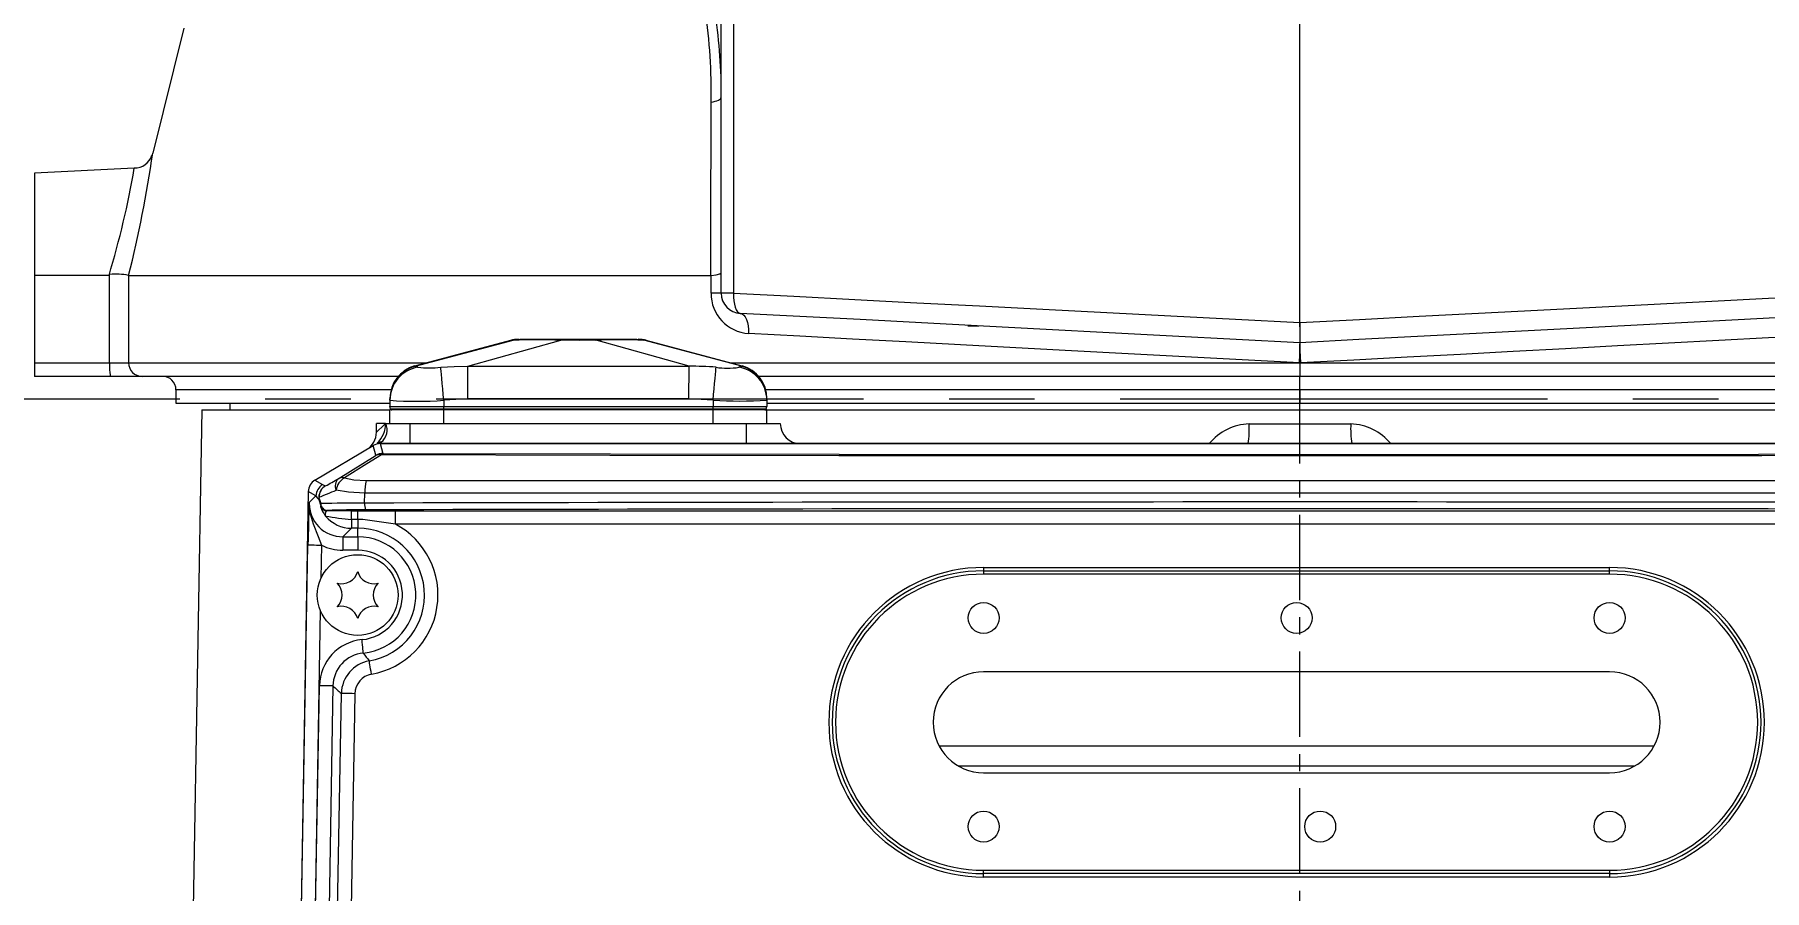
# Model space of a CAD drawing. Header units: millimetres. Extents: x 26 to 585, y 36 to 406.
# Drawn here: x 285.81 to 311.51, y 268.81 to 281.52 of the extents above; entities that cross this region are included whole.
import ezdxf

# ---------------------------------------------------------------- set-up
doc = ezdxf.new("R2010")
doc.units = ezdxf.units.MM
doc.linetypes.add('CENTER', pattern=[10.16, 6.35, -1.27, 1.27, -1.27])
doc.linetypes.add('CENTERX2', pattern=[20.32, 12.7, -2.54, 2.54, -2.54])
doc.styles.add('SLDTEXTSTYLE0', font='TXT', dxfattribs={"width": 0.605})
doc.dimstyles.new('SLDDIMSTYLE0', dxfattribs={"dimtxt": 3.5, "dimasz": 3.5, "dimexe": 0, "dimexo": 0.0625, "dimgap": 0.875, "dimtad": 1, "dimtoh": 1, "dimlfac": 10, "dimrnd": 1e-09, "dimzin": 12, "dimdsep": 46, "dimtxsty": 'SLDTEXTSTYLE0', "dimsah": 1, "dimcen": 0.09, "dimadec": 0, "dimazin": 0, "dimtfac": 1, "dimtdec": 3, "dimtofl": 0, "dimtmove": 0, "dimatfit": 3, "dimfxl": 1, "dimfrac": 2, "dimtolj": 1, "dimtzin": 12, "dimarcsym": 0})

# ---------------------------------------------------------------- blocks, each defined once
blk = doc.blocks.new('*D37')
at = {"color": 7, "linetype": 'Continuous', "lineweight": 0, "transparency": 16777216}
for p, q in [((282.361, 292.308), (282.361, 251.245)), ((304.611, 256.864), (304.611, 251.245)), ((282.361, 252.745), (304.611, 252.745))]:
    blk.add_line(p, q, dxfattribs=at)
for points in [[(282.361, 252.745), (285.861, 252.206), (285.861, 253.283)], [(304.611, 252.745), (301.111, 253.283), (301.111, 252.206)]]:
    blk.add_solid(points, dxfattribs=at)
at = {"color": 7, "linetype": 'Continuous', "lineweight": 0, "transparency": 16777216, "insert": (287.473, 257.256), "char_height": 3.5, "attachment_point": 1, "style": 'SLDTEXTSTYLE0'}
blk.add_mtext('222.5', dxfattribs=at)
blk = doc.blocks.new('*D38')
at = {"color": 7, "linetype": 'Continuous', "lineweight": 0, "transparency": 16777216}
for p, q in [((326.611, 281.431), (326.611, 251.245)), ((304.611, 256.864), (304.611, 251.245)), ((304.611, 252.745), (326.611, 252.745))]:
    blk.add_line(p, q, dxfattribs=at)
for points in [[(304.611, 252.745), (308.111, 252.206), (308.111, 253.283)], [(326.611, 252.745), (323.111, 253.283), (323.111, 252.206)]]:
    blk.add_solid(points, dxfattribs=at)
at = {"color": 7, "linetype": 'Continuous', "lineweight": 0, "transparency": 16777216, "insert": (311.604, 257.256), "char_height": 3.5, "attachment_point": 1, "style": 'SLDTEXTSTYLE0'}
blk.add_mtext('220', dxfattribs=at)

msp = doc.modelspace()

# ---------------------------------------------------------------- linework, layer by layer
at = {"color": 7, "linetype": 'CENTERX2', "lineweight": 0, "ltscale": 0.1}
msp.add_line((304.610989, 256.863587), (304.610989, 320.740256), dxfattribs=at)
at = {"color": 7, "linetype": 'Continuous', "lineweight": 15}
for p, q in [((296.010989, 277.68166), (296.010989, 285.146264)), ((296.196242, 285.146264), (296.196242, 277.68166)), ((304.610989, 277.246676), (304.610989, 285.146264)), ((288.029825, 281.621606), (287.565286, 279.763452)), ((287.29038, 279.542139), (285.81099, 279.464606)), ((285.81099, 279.464606), (285.81099, 277.946264)), ((286.916526, 277.946264), (285.81099, 277.946264)), ((285.81099, 277.946264), (285.81099, 276.646265)), ((286.925863, 276.646265), (286.925863, 277.958688)), ((287.208491, 277.946264), (287.208491, 276.646265)), ((287.208491, 277.946264), (295.856584, 277.946264)), ((295.860989, 277.946443), (295.856584, 277.946264)), ((295.860989, 277.68166), (295.860989, 277.946443)), ((296.010989, 277.68166), (295.860989, 277.68166)), ((296.196242, 277.68166), (296.010989, 277.68166)), ((299.674884, 277.196264), (299.840705, 277.196264)), ((304.610989, 277.246676), (304.610989, 276.946264)), ((292.880992, 276.980958), (291.456359, 276.599417)), ((291.464206, 276.595966), (292.919081, 276.983879)), ((292.245682, 276.595966), (293.628489, 276.983879)), ((293.027166, 276.996265), (293.651945, 276.996265)), ((293.651945, 276.996265), (294.128595, 276.996265)), ((294.128595, 276.996265), (294.753375, 276.996265)), ((295.534859, 276.595966), (294.152051, 276.983879)), ((296.316335, 276.595966), (294.86146, 276.983879)), ((296.324181, 276.599417), (294.899516, 276.980967)), ((304.610989, 276.946264), (304.610989, 276.793964)), ((304.610989, 276.793964), (304.610989, 276.646099)), ((285.81099, 276.646265), (286.925863, 276.646265)), ((285.81099, 276.646265), (285.81099, 276.446264)), ((286.925863, 276.646265), (287.208491, 276.646265)), ((291.464204, 276.595966), (291.464206, 276.595966)), ((292.245681, 276.595966), (292.245682, 276.595966)), ((296.316336, 276.595966), (296.316335, 276.595966)), ((304.610989, 276.646099), (304.603266, 276.646265)), ((304.618712, 276.646265), (304.610989, 276.646099)), ((304.610989, 276.646099), (304.610989, 276.446264)), ((304.618712, 276.646265), (322.108417, 276.646265)), ((286.93633, 276.446264), (285.81099, 276.446264)), ((287.407376, 276.446264), (286.93633, 276.446264)), ((291.212722, 276.446264), (287.407376, 276.446264)), ((304.610989, 276.446264), (296.567818, 276.446264)), ((321.908388, 276.446264), (304.610989, 276.446264)), ((304.610989, 276.246264), (304.610989, 276.446264)), ((287.91099, 276.246264), (287.91099, 276.046264)), ((287.91099, 276.046264), (291.09027, 276.046264)), ((288.71099, 276.046264), (288.71099, 275.946265)), ((291.09027, 276.090983), (291.09027, 276.11213)), ((291.09027, 276.090983), (291.09027, 275.996264)), ((292.248774, 276.11213), (291.89027, 276.090983)), ((291.89027, 276.090983), (291.89027, 275.996264)), ((295.531766, 276.11213), (292.248774, 276.11213)), ((295.89027, 276.090983), (295.531766, 276.11213)), ((295.89027, 276.090983), (295.89027, 275.996264)), ((296.69027, 276.11213), (296.69027, 276.090983)), ((296.69027, 276.090983), (296.69027, 275.996264)), ((296.69027, 276.046264), (304.610989, 276.046264)), ((304.610989, 276.246264), (304.610989, 276.046264)), ((304.610989, 276.046264), (321.310989, 276.046264)), ((288.297025, 275.946265), (288.167741, 268.539612)), ((288.297025, 275.946265), (291.09027, 275.946265)), ((291.09027, 275.996264), (291.89027, 275.996264)), ((291.099695, 275.961089), (291.09027, 275.996264)), ((291.09027, 275.746264), (291.09027, 275.946265)), ((291.89027, 275.946265), (291.09027, 275.946265)), ((291.099695, 275.961089), (291.89027, 275.961089)), ((291.89027, 275.961089), (291.89027, 275.996264)), ((291.89027, 275.996264), (295.89027, 275.996264)), ((291.89027, 275.961089), (295.89027, 275.961089)), ((291.89027, 275.961089), (291.89027, 275.946265)), ((291.89027, 275.746264), (291.89027, 275.946265)), ((295.89027, 275.946265), (291.89027, 275.946265)), ((295.89027, 275.961089), (295.89027, 275.996264)), ((295.89027, 275.996264), (296.69027, 275.996264)), ((295.89027, 275.961089), (296.680844, 275.961089)), ((295.89027, 275.961089), (295.89027, 275.946265)), ((295.89027, 275.746264), (295.89027, 275.946265)), ((296.69027, 275.946265), (295.89027, 275.946265)), ((296.680844, 275.961089), (296.69027, 275.996264)), ((296.69027, 275.746264), (296.69027, 275.946265)), ((296.69027, 275.946265), (320.924263, 275.946265)), ((290.89027, 275.617045), (290.89027, 275.746264)), ((291.026305, 275.746264), (290.89027, 275.746264)), ((291.026305, 275.746264), (291.390271, 275.746264)), ((291.390271, 275.446264), (291.390271, 275.746264)), ((291.390271, 275.746264), (296.39027, 275.746264)), ((296.39027, 275.446264), (296.39027, 275.746264)), ((296.39027, 275.746264), (296.89027, 275.746264)), ((303.856571, 275.741028), (305.365408, 275.741028)), ((289.975706, 274.903295), (290.843073, 275.418244)), ((289.975721, 274.903304), (290.843066, 275.418239)), ((290.323523, 274.925361), (290.871671, 275.266513)), ((290.882727, 275.273777), (290.843073, 275.418244)), ((290.945158, 275.446264), (290.984811, 275.301797)), ((318.27682, 275.446264), (290.945158, 275.446264)), ((290.945167, 275.446264), (318.276811, 275.446264)), ((289.877852, 274.734836), (289.616316, 259.751453)), ((289.877852, 274.73482), (289.621644, 260.056736)), ((289.99095, 274.66914), (289.877852, 274.734836)), ((289.975706, 274.903295), (290.088805, 274.837599)), ((290.734707, 274.89691), (318.487271, 274.89691)), ((289.890636, 274.570561), (289.99095, 274.66914)), ((290.035388, 274.649944), (290.034395, 274.649597)), ((290.037518, 274.631099), (290.064605, 274.555779)), ((290.066702, 274.517561), (290.037728, 274.612028)), ((290.060177, 274.511149), (290.066702, 274.517561)), ((290.714709, 274.562525), (290.717337, 274.711495)), ((318.504641, 274.711495), (290.717337, 274.711495)), ((290.159722, 274.454207), (290.153199, 274.447795)), ((290.520272, 274.449252), (290.610989, 274.449252)), ((290.520272, 274.319355), (290.520272, 274.449252)), ((290.610989, 274.319355), (290.520272, 274.319355)), ((290.520272, 274.319355), (290.520272, 274.189457)), ((290.610989, 274.319355), (290.610989, 274.449252)), ((290.610989, 274.319355), (290.610989, 274.189457)), ((291.171218, 274.449695), (318.050761, 274.449695)), ((291.171218, 274.249724), (291.171218, 274.449695)), ((318.050761, 274.249724), (291.171218, 274.249724)), ((290.520272, 274.189457), (290.390483, 274.061913)), ((290.390483, 274.061913), (290.610989, 274.061913)), ((290.390483, 274.061913), (290.390483, 273.861944)), ((290.610989, 274.189457), (290.520272, 274.189457)), ((290.610989, 274.061913), (290.610989, 274.189457)), ((290.610989, 274.061913), (290.610989, 273.861944)), ((289.625259, 259.760242), (289.872797, 273.941703)), ((290.610989, 273.861944), (290.390483, 273.861944)), ((299.910989, 273.606264), (309.210989, 273.606264)), ((299.910989, 273.606264), (299.910989, 273.556265)), ((299.910989, 273.556265), (309.210989, 273.556265)), ((299.910989, 273.556265), (299.910989, 273.506264)), ((309.210989, 273.506264), (299.910989, 273.506264)), ((309.210989, 273.556265), (309.210989, 273.606264)), ((309.210989, 273.506264), (309.210989, 273.556265)), ((309.210989, 272.056265), (299.910989, 272.056265)), ((289.863842, 261.574051), (290.043197, 271.849301)), ((290.243136, 271.845811), (290.063781, 261.570562)), ((290.19353, 261.695831), (290.368753, 271.734264)), ((290.568691, 271.730774), (290.393469, 261.692341)), ((299.910989, 270.556264), (309.210989, 270.556264)), ((299.910989, 269.056264), (299.910989, 269.106265)), ((299.910989, 269.106265), (309.210989, 269.106265)), ((309.210989, 269.106265), (309.210989, 269.056264)), ((299.910989, 269.006264), (299.910989, 269.056264)), ((309.210989, 269.056264), (299.910989, 269.056264)), ((309.210989, 269.006264), (299.910989, 269.006264)), ((309.210989, 269.056264), (309.210989, 269.006264))]:
    msp.add_line(p, q, dxfattribs=at)
at = {"color": 8, "linetype": 'Continuous', "lineweight": 15}
for p, q in [((287.208491, 276.646265), (291.629489, 276.646265)), ((296.142464, 276.646265), (304.603266, 276.646265)), ((291.10688, 276.246264), (287.91099, 276.246264)), ((304.610989, 276.246264), (296.67366, 276.246264)), ((321.310989, 276.246264), (304.610989, 276.246264)), ((290.072737, 273.938213), (290.064094, 273.443055)), ((290.055813, 272.96871), (289.825199, 259.756752)), ((299.248313, 270.955037), (309.873665, 270.955037)), ((309.583096, 270.655083), (299.538883, 270.655083))]:
    msp.add_line(p, q, dxfattribs=at)
at = {"color": 7, "linetype": 'CENTER', "lineweight": 0}
msp.add_line((281.618396, 276.111469), (325.662506, 276.111469), dxfattribs=at)
at = {"color": 7, "linetype": 'Continuous', "lineweight": 15, "flags": 128}
for points in [[(295.856584, 277.946264), (295.857773, 278.522841), (295.862047, 280.520057)], [(295.862047, 280.520057), (295.894465, 280.526187), (295.923769, 280.53345), (295.94946, 280.54172), (295.971102, 280.550858), (295.988328, 280.560709), (296.000846, 280.571104), (296.008442, 280.581867), (296.010989, 280.592818)], [(286.925863, 277.958688), (286.918092, 277.948346), (286.916526, 277.946264)], [(295.860989, 277.946443), (295.938589, 277.955549), (295.990353, 277.96773), (296.010982, 277.982905), (296.010989, 277.983195)], [(296.196242, 277.68166), (296.195809, 277.623937), (296.19969, 277.568377), (296.207741, 277.51706), (296.219659, 277.471908), (296.234997, 277.434614), (296.253183, 277.406574), (296.273535, 277.388839), (296.295288, 277.382072)], [(296.196242, 277.68166), (297.090424, 277.635438), (297.998905, 277.588476), (298.91996, 277.540863), (299.851835, 277.492691), (300.792761, 277.444052), (301.740947, 277.395038), (302.69459, 277.34574), (303.651878, 277.296255), (304.610989, 277.246676)], [(304.610989, 277.246676), (305.496215, 277.292436), (306.380007, 277.338123), (307.260934, 277.383659), (308.137568, 277.428977), (309.008491, 277.473996), (309.87229, 277.518649), (310.727568, 277.562861), (311.572939, 277.606561), (312.407034, 277.649678), (313.2285, 277.692142)], [(304.610989, 276.946264), (303.663199, 276.995935), (302.717188, 277.045515), (301.774761, 277.094904), (300.837717, 277.144013), (299.907845, 277.192745), (298.986919, 277.241009), (298.076697, 277.288712), (297.178916, 277.335762), (296.295288, 277.382072)], [(296.295288, 277.382072), (296.321902, 277.375082), (296.34694, 277.357196), (296.36947, 277.329078), (296.388651, 277.291776), (296.403771, 277.246679), (296.414266, 277.195466), (296.419746, 277.140048), (296.420004, 277.082483)], [(313.12669, 277.392554), (312.314956, 277.350012), (311.490726, 277.306815), (310.655336, 277.263036), (309.810148, 277.218741), (308.956533, 277.174004), (308.09588, 277.1289), (307.229588, 277.083499), (306.359064, 277.037878), (305.485725, 276.992107), (304.610989, 276.946264)], [(304.603266, 276.646265), (303.751976, 276.691643), (302.90272, 276.736914), (302.057509, 276.781968), (301.218344, 276.826701), (300.387213, 276.871006), (299.566082, 276.914778), (298.756897, 276.957912), (297.961573, 277.000307), (297.181994, 277.041864), (296.420004, 277.082483)], [(312.998603, 277.092964), (312.292893, 277.055346), (311.571352, 277.016883), (310.835466, 276.977656), (310.086753, 276.937745), (309.326754, 276.897232), (308.557037, 276.856201), (307.779189, 276.814737), (306.99481, 276.772925), (306.205519, 276.730851), (305.412942, 276.688602), (304.618712, 276.646265)], [(292.919487, 276.983979), (292.919218, 276.983915), (292.919081, 276.983879)], [(292.919487, 276.983979), (293.01157, 276.99601), (293.027166, 276.996265)], [(293.628489, 276.983879), (293.628656, 276.98394), (293.628711, 276.983979)], [(294.152051, 276.983879), (294.152046, 276.983879), (293.902486, 276.980857), (293.765642, 276.98156), (293.628494, 276.983879), (293.628489, 276.983879)], [(293.628711, 276.983979), (293.64858, 276.99601), (293.651945, 276.996265)], [(294.128595, 276.996265), (294.131961, 276.99601), (294.15183, 276.983979)], [(294.15183, 276.983979), (294.151943, 276.983915), (294.152051, 276.983879)], [(294.753375, 276.996265), (294.76897, 276.99601), (294.861054, 276.983979)], [(294.86146, 276.983879), (294.861217, 276.98394), (294.861054, 276.983979)], [(304.603266, 276.646265), (304.604277, 276.665557), (304.605283, 276.684769), (304.60628, 276.703823), (304.607264, 276.722638), (304.608231, 276.741134), (304.609177, 276.759238), (304.610097, 276.776872), (304.610989, 276.793964)], [(304.610989, 276.793964), (304.611881, 276.776872), (304.612802, 276.759238), (304.613747, 276.741134), (304.614714, 276.722638), (304.615698, 276.703823), (304.616696, 276.684769), (304.617702, 276.665557), (304.618712, 276.646265)], [(291.464206, 276.595966), (291.464206, 276.595966), (291.49028, 276.594535), (291.506212, 276.581747)], [(291.844601, 276.581747), (292.045037, 276.594479), (292.245676, 276.595966), (292.245682, 276.595966)], [(291.89027, 276.090983), (291.882194, 276.177778), (291.874365, 276.261915), (291.867021, 276.340815), (291.860392, 276.412065), (291.854677, 276.473478), (291.850052, 276.523178), (291.846659, 276.55964), (291.844601, 276.581747)], [(292.245681, 276.595966), (292.245687, 276.595966), (293.245657, 276.599241), (294.245665, 276.599719), (295.534853, 276.595966), (295.534859, 276.595966)], [(292.248774, 276.11213), (292.247742, 276.273664), (292.24682, 276.417873), (292.246108, 276.529291), (292.245681, 276.595966)], [(295.531766, 276.11213), (295.532799, 276.273664), (295.53372, 276.417873), (295.534433, 276.529291), (295.534859, 276.595966)], [(295.89027, 276.090983), (295.898347, 276.177778), (295.906176, 276.261915), (295.913519, 276.340815), (295.920148, 276.412065), (295.925864, 276.473478), (295.930488, 276.523178), (295.933881, 276.55964), (295.935938, 276.581747)], [(296.274328, 276.581747), (296.290135, 276.594479), (296.316334, 276.595966), (296.316335, 276.595966)], [(290.89027, 275.617045), (290.899163, 275.625491), (290.925521, 275.650529), (290.968411, 275.69127), (291.026305, 275.746264)], [(290.96341, 275.279973), (290.745941, 275.144703), (290.41494, 274.938827)], [(290.871671, 275.266513), (290.879745, 275.271625), (290.882727, 275.273777)], [(290.958594, 275.467568), (290.945109, 275.459128), (290.938607, 275.45347), (290.938941, 275.447066), (290.945167, 275.446264)], [(290.984811, 275.301797), (290.976351, 275.295342), (290.96341, 275.279973)], [(318.258568, 275.279973), (314.871223, 275.272457), (311.470541, 275.267074), (308.043019, 275.263823), (304.610989, 275.262738), (303.239715, 275.262911), (300.498029, 275.264295), (297.757496, 275.267067), (294.355986, 275.272446), (290.96341, 275.279973)], [(290.984811, 275.301797), (294.366863, 275.294287), (297.762221, 275.288909), (301.184356, 275.285661), (304.610989, 275.284576), (308.019747, 275.285649), (311.424078, 275.288864), (314.837334, 275.294254), (318.237167, 275.301797)], [(290.717337, 274.711495), (290.475801, 274.724648), (290.291106, 274.755403)], [(290.41494, 274.938827), (290.553454, 274.908961), (290.734707, 274.89691)], [(289.890636, 274.570561), (289.890604, 274.569189), (289.893585, 274.486452), (289.905553, 274.405474), (289.950303, 274.252425), (290.025508, 274.068711), (290.072737, 273.938213)], [(290.153199, 274.447795), (290.132927, 274.429352), (290.126566, 274.395464), (290.133025, 274.373884), (290.13411, 274.372178), (290.134675, 274.371354), (290.134973, 274.370933), (290.135053, 274.370822), (290.135097, 274.370762), (290.135313, 274.370466)], [(290.610989, 274.449252), (290.682015, 274.449267), (291.171218, 274.449695)], [(291.171218, 274.249724), (290.686651, 274.318009), (290.610989, 274.319355)], [(289.872797, 273.941703), (289.877228, 273.941625), (289.889007, 273.941419), (289.90769, 273.941095), (289.932576, 273.940659), (289.96273, 273.940133), (289.997018, 273.939534), (290.034153, 273.938886), (290.072737, 273.938213)], [(290.694662, 272.334669), (290.694233, 272.33908), (290.693094, 272.350804), (290.691288, 272.369404), (290.688882, 272.394177), (290.685967, 272.424194), (290.682653, 272.458328), (290.679063, 272.495293), (290.675332, 272.533702)], [(290.816849, 272.020995), (290.810191, 272.059006), (290.803782, 272.095589), (290.797866, 272.129368), (290.792662, 272.159075), (290.788368, 272.183592), (290.785143, 272.201998), (290.783111, 272.213601), (290.782346, 272.217966)], [(290.243136, 271.845811), (290.238706, 271.845888), (290.226926, 271.846094), (290.208243, 271.84642), (290.183357, 271.846854), (290.153203, 271.84738), (290.118915, 271.847979), (290.08178, 271.848627), (290.043197, 271.849301)], [(290.568691, 271.730774), (290.530107, 271.731448), (290.492973, 271.732096), (290.458684, 271.732693), (290.42853, 271.733221), (290.403644, 271.733654), (290.384961, 271.733981), (290.373183, 271.734186), (290.368753, 271.734264)]]:
    msp.add_lwpolyline(points, dxfattribs=at)
at = {"color": 8, "linetype": 'Continuous', "lineweight": 15, "flags": 128}
for points in [[(292.919081, 276.983879), (292.919079, 276.983879), (292.879686, 276.980857), (292.880457, 276.980921)], [(294.900083, 276.980921), (294.892213, 276.98156), (294.861461, 276.983879), (294.86146, 276.983879), (294.86146, 276.983879)], [(291.456324, 276.59955), (291.455933, 276.599719), (291.464204, 276.595966), (291.464204, 276.595966), (291.464204, 276.595966)], [(296.316336, 276.595966), (296.316336, 276.595966), (296.323507, 276.599241), (296.324607, 276.599719)]]:
    msp.add_lwpolyline(points, dxfattribs=at)
at = {"color": 7, "linetype": 'Continuous', "lineweight": 15}
for centre, radius in [((290.610989, 273.196264), 0.6), ((299.910989, 272.856264), 0.23), ((304.560989, 272.856264), 0.23), ((309.210989, 272.856264), 0.23), ((299.910989, 269.756264), 0.23), ((304.910989, 269.756264), 0.23), ((309.210989, 269.756264), 0.23)]:
    msp.add_circle(centre, radius, dxfattribs=at)
for centre, radius, start, end in [((287.333408, 280.667324), 8.529911, 359.0107535, 8.1983862), ((288.933899, 280.704572), 7.077972, 359.0953209, 9.071267), ((269.537016, 282.365465), 18.215662, 345.9596918, 351.787048), ((287.29648, 279.812022), 0.268862, 268.8327686, 342.407235), ((287.029912, 277.104692), 0.86031, 78.0197412, 96.9465406), ((296.456974, 277.677335), 0.596, 179.5842334, 266.4436934), ((296.310989, 277.681661), 0.3, 180, 267), ((293.002793, 276.496264), 0.5, 90, 104.1818145), ((293.274099, 264.245672), 12.743242, 88.4053973, 91.5946027), ((294.506442, 263.917112), 13.071678, 88.4454745, 91.5545255), ((294.777747, 276.496264), 0.5, 75.8176152, 90), ((287.888952, 276.596392), 0.964379, 177.0356183, 188.95581), ((287.407935, 276.645709), 0.199445, 179.8402601, 269.8395378), ((291.59027, 276.118457), 0.5, 105.5802341, 180), ((291.590262, 276.112125), 0.499992, 104.6029941, 179.9995158), ((291.588752, 276.090145), 0.498483, 99.5310863, 179.9036756), ((291.675407, 278.023001), 1.451151, 263.3044656, 276.6955344), ((295.571855, 271.975631), 4.620483, 85.4805389, 90.4587725), ((296.105133, 277.523364), 0.956697, 259.8134854, 280.1865146), ((296.191788, 276.090146), 0.498482, 0.0962723, 80.4689658), ((296.190277, 276.112125), 0.499993, 0.0005285, 75.3969615), ((296.19027, 276.118457), 0.5, 0, 74.4299136), ((287.710989, 276.246264), 0.2, 0, 90), ((291.49027, 281.222716), 5.147298, 265.5430124, 274.4569876), ((296.29027, 283.049789), 6.970293, 266.7101936, 273.2898064), ((291.119014, 275.966264), 0.02, 195, 270), ((296.661526, 275.966264), 0.02, 270, 345), ((290.59027, 275.617044), 0.3, 300.6972573, 0), ((290.622159, 275.744498), 0.40415, 313.9939144, 0.2504164), ((290.821473, 275.648456), 0.226986, 307.1638196, 25.5246802), ((297.19027, 275.746264), 0.3, 180, 270), ((302.261843, 275.668348), 1.596383, 352.0032438, 2.609472), ((306.960135, 275.668348), 1.596383, 177.390528, 187.9967562), ((290.945166, 275.246264), 0.2, 90, 120.6972573), ((290.935515, 275.150742), 0.132207, 77.8189308, 118.875169), ((290.984829, 275.101762), 0.200035, 90.005022, 120.6919571), ((290.954506, 275.36482), 0.10283, 87.7214748, 120.1396434), ((290.077821, 274.731329), 0.2, 120.6972573, 179), ((290.190954, 274.665612), 0.200035, 120.707623, 178.9895318), ((290.234429, 274.646989), 0.200051, 120.7631989, 179.2529467), ((290.234229, 274.648271), 0.198848, 120.9027217, 179.5179763), ((287.506019, 281.14596), 6.971078, 291.2745675, 293.5481902), ((288.21101, 278.49806), 4.150529, 297.5715119, 300.5955453), ((290.422977, 274.818321), 0.146112, 132.8958255, 205.5066333), ((290.53473, 274.72444), 0.245583, 119.1943655, 172.7569903), ((290.387245, 274.809812), 0.131955, 77.884168, 118.8751894), ((291.443361, 274.737), 0.726471, 167.2839807, 182.0119578), ((320.138708, 273.397863), 30.270796, 177.7797923, 178.9705802), ((290.221266, 274.647245), 0.186886, 179.2790222, 190.8618547), ((290.112572, 274.649122), 0.077188, 179.3898426, 193.5033143), ((290.101945, 274.622272), 0.065029, 172.1989486, 189.0634952), ((290.153234, 274.547817), 0.100021, 201.5059468, 269.9794437), ((290.432175, 274.61942), 0.387435, 196.227741, 219.9838006), ((290.129024, 274.540147), 0.066289, 166.3594806, 199.9204976), ((290.162901, 274.552506), 0.09835, 178.0924968, 268.148052), ((290.628242, 251.566203), 22.996485, 89.784564, 91.4044425), ((290.159758, 274.554226), 0.100019, 201.5050614, 269.979475), ((290.912478, 274.539053), 0.199156, 173.2313743, 202.5927248), ((290.826382, 278.100206), 3.793223, 259.5029269, 265.371246), ((290.491221, 235.536707), 38.912556, 89.9572238, 90.4977182), ((290.697258, 257.182473), 17.280097, 89.896062, 91.7826007), ((290.610989, 273.196264), 1.193162, 279.9350831, 61.9960145), ((290.610989, 273.196264), 0.993192, 279.9350831, 90), ((290.610989, 273.196264), 0.865649, 275.5467993, 90), ((290.610989, 273.196264), 0.665679, 275.5467993, 90), ((290.370166, 273.613382), 0.250001, 255.573343, 344.426847), ((290.851814, 273.613384), 0.250003, 195.5736152, 284.4261948), ((299.910989, 271.306264), 2.3, 90, 270), ((299.910989, 271.306264), 2.25, 90, 270), ((299.910989, 271.306264), 2.2, 90, 270), ((309.210989, 271.306264), 2.3, 270, 90), ((309.210989, 271.306264), 2.25, 270, 90), ((309.210989, 271.306264), 2.2, 270, 90), ((290.129345, 273.196264), 0.25, 315.5729053, 44.4270947), ((291.092633, 273.196264), 0.249999, 135.5728671, 224.4271329), ((290.370166, 272.779147), 0.250001, 15.5732966, 104.4269359), ((290.851809, 272.77915), 0.249997, 75.5723537, 164.4274138), ((290.742963, 271.837105), 0.699872, 95.545285, 179.0015518), ((290.742891, 271.837171), 0.49983, 95.5371322, 179.0095989), ((290.868656, 271.725492), 0.49998, 99.9404955, 178.9947418), ((292.558968, 273.644118), 2.278221, 215.0833846, 218.7551392), ((290.868588, 271.725548), 0.299943, 99.9330783, 179.0016929), ((299.910989, 271.306264), 0.75, 90, 270), ((309.210989, 271.306264), 0.75, 270, 90), ((293.195231, 275.043756), 4.352208, 227.2891995, 229.5009516)]:
    msp.add_arc(centre, radius, start, end, dxfattribs=at)
at = {"color": 8, "linetype": 'Continuous', "lineweight": 15}
for centre, radius, start, end in [((274.545114, 281.693745), 12.92654, 343.1476754, 350.3990877), ((303.890913, 274.924137), 0.817613, 92.4072935, 140.3125493), ((305.331065, 274.924137), 0.817613, 39.6874507, 87.5927065)]:
    msp.add_arc(centre, radius, start, end, dxfattribs=at)
at = {"color": 7, "linetype": 'Continuous', "lineweight": 15}
for centre, major_axis, ratio, start_param, end_param in [((290.945175, 275.246234), (0.052947, -0.192898), 0.999836223, 2.873750352, 3.409434955), ((290.077852, 274.731311), (-0.172975, 0.100477), 0.999800327, 5.774482845, 6.79188777), ((290.508434, 274.950014), (0.459624, 0.063908), 0.311907903, 3.520597839, 3.711105198), ((290.3907, 274.56205), (0.356824, 0.35065), 0.999442272, 2.347622818, 3.935562489), ((290.610519, 274.778065), (0.646554, 0.021189), 0.506383761, 3.415388151, 3.607593971), ((304.610989, 272.835683), (100, 0), 0.01743761, 1.431382354, 1.710210299), ((304.610989, 272.735698), (99.9, 0), 0.017455065, 1.431382354, 1.710210299), ((290.520366, 274.689472), (0.356647, 0.350476), 0.999937957, 3.056777769, 3.935562489), ((290.3907, 274.56205), (0.49943, 0.490789), 0.999690053, 3.464440955, 3.935562489)]:
    msp.add_ellipse(centre, major_axis=major_axis, ratio=ratio, start_param=start_param, end_param=end_param, dxfattribs=at)

# ---------------------------------------------------------------- dimensions: what is measured, and where the dimension line sits
at = {"color": 7, "linetype": 'Continuous', "lineweight": 0}
for base, p1, p2, picture, middle in [((304.610989, 252.744615), (282.360989, 292.308264), (304.610989, 256.863587), '*D37', (293.485989, 252.744615)), ((326.610989, 252.744615), (304.610989, 256.863587), (326.610989, 281.430954), '*D38', (315.610989, 252.744615))]:
    dim = msp.add_linear_dim(base=base, p1=p1, p2=p2, dimstyle='SLDDIMSTYLE0', dxfattribs=at)
    dim.commit()
    dim.dimension.update_dxf_attribs({"geometry": picture, "text_midpoint": middle, "dimtype": 160})

doc.saveas('drawing.dxf')
